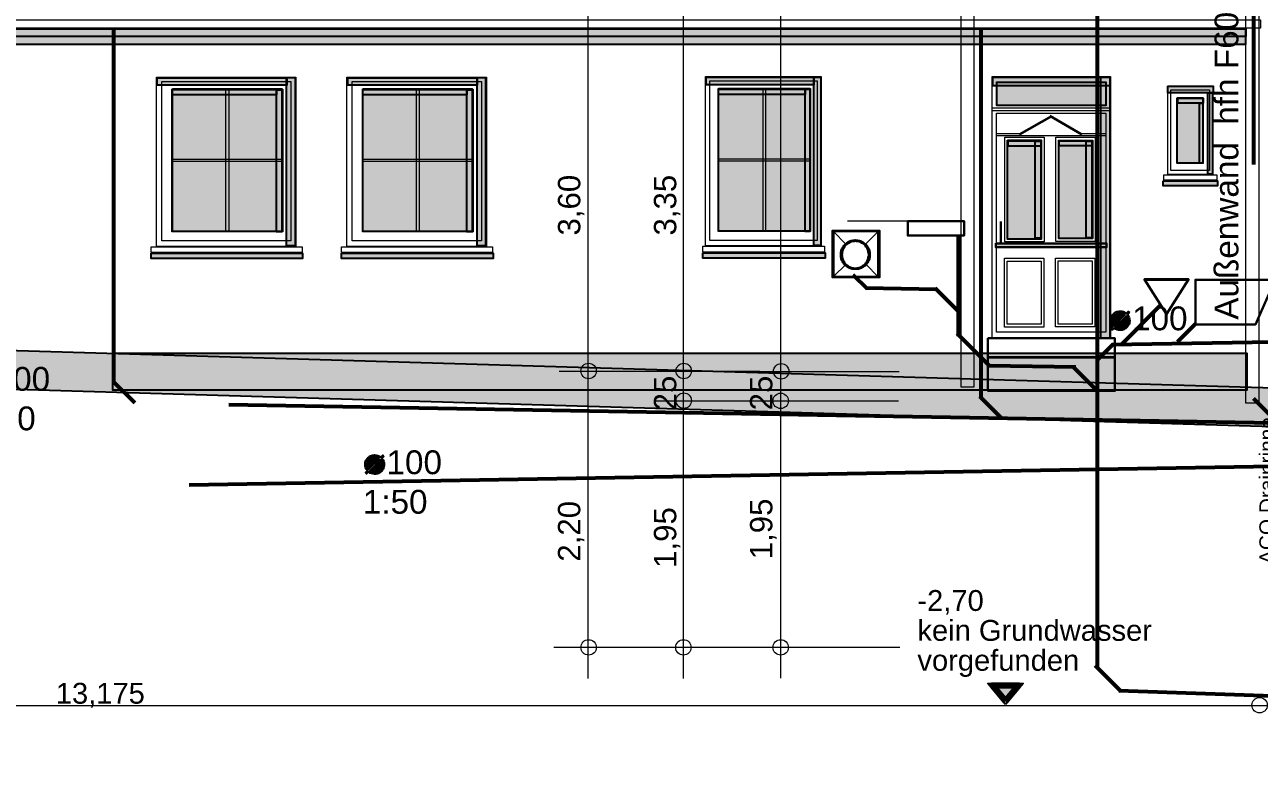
# Model space of a CAD drawing. Header units: millimetres. Extents: x 6 to 41668, y 1529 to 28527.
# Drawn here: x 8289 to 18826, y 5416 to 11714 of the extents above; entities that cross this region are included whole.
import ezdxf

# ---------------------------------------------------------------- set-up
doc = ezdxf.new("R2010")
doc.units = ezdxf.units.MM
doc.header["$LTSCALE"] = 50
doc.linetypes.add('PDF_211-7_211-7_0-0_0-0', pattern=[423.4, 211.7, -211.7, 0, 0])
for name, color, linetype in [('00_Wand_Bestand', 7, 'Continuous'), ('01_Daemmung_neu', 9, 'Continuous'), ('02_Grundstuecksgrenze', 8, 'Continuous'), ('05_Linien_stark', 7, 'Continuous'), ('06_Linien_fein', 3, 'Continuous'), ('07_Bemassung', 6, 'Continuous'), ('08_Schnittlinie', 1, 'Continuous'), ('10_Text', 7, 'Continuous')]:
    doc.layers.add(name, color=color, linetype=linetype)
doc.styles.add('PLAN', font='arial.ttf')

msp = doc.modelspace()

# ---------------------------------------------------------------- hatches: boundary and pattern name
at = {"layer": '00_Wand_Bestand'}
for points in [[(15187, 9563), (15183, 9563), (15183, 9958), (15583, 9958), (15583, 9558), (15183, 9558), (15183, 9563), (15187, 9563), (15187, 9567), (15574, 9567), (15574, 9949), (15192, 9949), (15192, 9563), (15187, 9563), (15187, 9567)], [(15264, 9753), (15253, 9753), (15254, 9762), (15254, 9770), (15256, 9779), (15258, 9787), (15261, 9795), (15264, 9803), (15268, 9811), (15272, 9818), (15276, 9825), (15281, 9832), (15287, 9838), (15293, 9844), (15299, 9849), (15306, 9854), (15313, 9859), (15320, 9863), (15328, 9867), (15335, 9870), (15344, 9873), (15352, 9875), (15361, 9876), (15369, 9877), (15378, 9878), (15387, 9877), (15396, 9876), (15404, 9875), (15413, 9873), (15421, 9870), (15429, 9867), (15436, 9863), (15444, 9859), (15451, 9854), (15457, 9849), (15464, 9844), (15469, 9838), (15475, 9832), (15480, 9825), (15485, 9818), (15489, 9811), (15493, 9803), (15496, 9795), (15498, 9787), (15500, 9779), (15502, 9770), (15503, 9762), (15503, 9753), (15503, 9744), (15502, 9735), (15500, 9726), (15498, 9718), (15496, 9710), (15493, 9702), (15489, 9694), (15485, 9687), (15480, 9680), (15475, 9674), (15469, 9667), (15464, 9661), (15457, 9656), (15451, 9651), (15444, 9646), (15436, 9642), (15429, 9638), (15421, 9635), (15413, 9632), (15404, 9630), (15396, 9629), (15387, 9628), (15378, 9628), (15369, 9628), (15361, 9629), (15352, 9630), (15344, 9632), (15335, 9635), (15328, 9638), (15320, 9642), (15313, 9646), (15306, 9651), (15299, 9656), (15293, 9661), (15287, 9667), (15281, 9674), (15276, 9680), (15272, 9687), (15268, 9694), (15264, 9702), (15261, 9710), (15258, 9718), (15256, 9726), (15254, 9735), (15254, 9744), (15253, 9753), (15264, 9753), (15265, 9744), (15266, 9736), (15267, 9728), (15269, 9720), (15272, 9712), (15275, 9705), (15279, 9697), (15283, 9691), (15287, 9684), (15292, 9678), (15298, 9672), (15303, 9667), (15310, 9662), (15316, 9657), (15323, 9653), (15330, 9649), (15338, 9646), (15345, 9644), (15353, 9641), (15361, 9640), (15370, 9639), (15378, 9639), (15387, 9639), (15395, 9640), (15403, 9641), (15411, 9644), (15419, 9646), (15426, 9649), (15433, 9653), (15440, 9657), (15447, 9662), (15453, 9667), (15459, 9672), (15464, 9678), (15469, 9684), (15474, 9691), (15478, 9697), (15482, 9705), (15485, 9712), (15487, 9720), (15489, 9728), (15491, 9736), (15492, 9744), (15492, 9753), (15492, 9761), (15491, 9769), (15489, 9778), (15487, 9786), (15485, 9793), (15482, 9801), (15478, 9808), (15474, 9815), (15469, 9821), (15464, 9827), (15459, 9833), (15453, 9839), (15447, 9844), (15440, 9848), (15433, 9852), (15426, 9856), (15419, 9859), (15411, 9862), (15403, 9864), (15395, 9865), (15387, 9866), (15378, 9867), (15370, 9866), (15361, 9865), (15353, 9864), (15345, 9862), (15338, 9859), (15330, 9856), (15323, 9852), (15316, 9848), (15310, 9844), (15303, 9839), (15298, 9833), (15292, 9827), (15287, 9821), (15283, 9815), (15279, 9808), (15275, 9801), (15272, 9793), (15269, 9786), (15267, 9778), (15266, 9769), (15265, 9761)], [(17718, 9259), (17701, 9242), (17710, 9228), (17716, 9216), (17719, 9203), (17720, 9188), (17719, 9179), (17718, 9169), (17715, 9160), (17710, 9151), (17705, 9143), (17699, 9135), (17692, 9128), (17686, 9123), (17679, 9119), (17671, 9115), (17664, 9112), (17656, 9110), (17647, 9109), (17638, 9108), (17624, 9109), (17612, 9112), (17600, 9118), (17586, 9127), (17569, 9111), (17559, 9121), (17576, 9137), (17567, 9151), (17561, 9164), (17558, 9176), (17557, 9190), (17557, 9200), (17559, 9208), (17561, 9217), (17565, 9225), (17569, 9233), (17574, 9240), (17581, 9247), (17588, 9254), (17595, 9259), (17603, 9264), (17611, 9267), (17620, 9269), (17629, 9271), (17638, 9271), (17652, 9270), (17665, 9267), (17677, 9261), (17691, 9252), (17707, 9269)], [(17681, 9242), (17668, 9249), (17658, 9254), (17648, 9256), (17638, 9257), (17630, 9257), (17623, 9256), (17616, 9254), (17609, 9251), (17603, 9247), (17596, 9243), (17591, 9237), (17584, 9230), (17580, 9223), (17576, 9215), (17573, 9207), (17571, 9199), (17571, 9190), (17572, 9179), (17574, 9169), (17579, 9159), (17586, 9147)], [(17691, 9232), (17596, 9137), (17604, 9132), (17613, 9128), (17621, 9125), (17630, 9123), (17639, 9122), (17647, 9123), (17656, 9124), (17664, 9127), (17672, 9131), (17679, 9136), (17686, 9142), (17691, 9148), (17696, 9154), (17699, 9160), (17702, 9167), (17704, 9174), (17705, 9181), (17706, 9189), (17705, 9200), (17703, 9210), (17698, 9221)], [(11355, 8032), (11338, 8015), (11348, 8002), (11353, 7989), (11357, 7977), (11358, 7962), (11357, 7952), (11355, 7942), (11352, 7933), (11348, 7925), (11343, 7916), (11336, 7908), (11330, 7902), (11323, 7896), (11316, 7892), (11309, 7888), (11301, 7885), (11293, 7883), (11285, 7882), (11276, 7882), (11262, 7883), (11250, 7886), (11238, 7891), (11224, 7901), (11207, 7884), (11197, 7894), (11214, 7911), (11204, 7925), (11199, 7937), (11196, 7950), (11194, 7964), (11195, 7973), (11196, 7982), (11199, 7990), (11202, 7999), (11207, 8006), (11212, 8014), (11219, 8021), (11226, 8027), (11233, 8033), (11241, 8037), (11249, 8040), (11257, 8043), (11266, 8044), (11275, 8045), (11290, 8044), (11302, 8041), (11315, 8035), (11328, 8026), (11345, 8042)], [(11318, 8015), (11306, 8023), (11296, 8027), (11286, 8030), (11275, 8031), (11268, 8030), (11260, 8029), (11253, 8027), (11247, 8024), (11240, 8020), (11234, 8016), (11228, 8011), (11222, 8004), (11217, 7997), (11213, 7989), (11211, 7981), (11209, 7972), (11208, 7963), (11209, 7952), (11212, 7942), (11216, 7932), (11224, 7920)], [(11329, 8005), (11234, 7910), (11242, 7905), (11250, 7901), (11259, 7898), (11268, 7896), (11276, 7896), (11285, 7896), (11294, 7898), (11302, 7901), (11309, 7904), (11317, 7909), (11324, 7915), (11329, 7921), (11333, 7927), (11337, 7934), (11340, 7940), (11342, 7947), (11343, 7955), (11343, 7962), (11343, 7974), (11340, 7984), (11336, 7994)], [(16660, 5917), (16510, 6097), (16810, 6097)]]:
    msp.add_hatch(color=7, dxfattribs=at).paths.add_polyline_path(points)
at = {"layer": '00_Wand_Bestand', "transparency": 33554572}
msp.add_hatch(color=7, dxfattribs=at).paths.add_polyline_path([(9368, 9765), (10660, 9765), (10660, 9720), (9368, 9720)])
at = {"layer": '01_Daemmung_neu'}
msp.add_hatch(color=7, dxfattribs=at).paths.add_polyline_path([(9043, 8912), (18720, 8912), (18720, 8596), (9043, 8596)])
at = {"layer": '02_Grundstuecksgrenze', "transparency": 33554541}
msp.add_hatch(color=7, dxfattribs=at).paths.add_polyline_path([(5654, 11680), (18710, 11680), (18710, 11614), (5654, 11614)])
at = {"layer": '02_Grundstuecksgrenze'}
for points in [[(5656, 11679), (18707, 11679), (18707, 11545), (5656, 11545)], [(16552, 11267), (17549, 11267), (17549, 11192), (16552, 11192)], [(17472, 11267), (17551, 11267), (17551, 9042), (17472, 9042)], [(18045, 11191), (18432, 11191), (18432, 11132), (18045, 11132)], [(18129, 11088), (18347, 11088), (18347, 11045), (18129, 11045)], [(18386, 11132), (18427, 11132), (18427, 10438), (18386, 10438)], [(18314, 11045), (18345, 11045), (18345, 10533), (18314, 10533)], [(16683, 10723), (16961, 10723), (16961, 10679), (16683, 10679)], [(16913, 10721), (16962, 10721), (16962, 9894), (16913, 9894)], [(17119, 10724), (17397, 10724), (17397, 10680), (17119, 10680)], [(17349, 10722), (17397, 10722), (17397, 9895), (17349, 9895)], [(18006, 10383), (18468, 10383), (18468, 10341), (18006, 10341)], [(16576, 9851), (17521, 9851), (17521, 9814), (16576, 9814)], [(5636, 9013), (19047, 8615), (19037, 8282), (5626, 8680)]]:
    msp.add_hatch(color=7, dxfattribs=at).paths.add_polyline_path(points)
at = {"layer": '02_Grundstuecksgrenze', "transparency": 33554572}
for points in [[(9420, 11261), (10526, 11261), (10526, 11198), (9420, 11198)], [(10525, 11263), (10597, 11263), (10597, 9828), (10525, 9828)], [(11046, 11261), (12152, 11261), (12152, 11198), (11046, 11198)], [(12151, 11263), (12223, 11263), (12223, 9828), (12151, 9828)], [(14105, 11265), (15024, 11265), (15024, 11202), (14105, 11202)], [(15023, 11266), (15083, 11266), (15083, 9832), (15023, 9832)], [(9549, 11160), (10438, 11160), (10438, 11115), (9549, 11115)], [(10438, 11159), (10485, 11159), (10485, 9947), (10438, 9947)], [(11175, 11160), (12064, 11160), (12064, 11115), (11175, 11115)], [(12064, 11159), (12111, 11159), (12111, 9947), (12064, 9947)], [(14210, 11164), (14951, 11164), (14951, 11118), (14210, 11118)], [(14951, 11163), (14990, 11163), (14990, 9951), (14951, 9951)], [(10994, 9765), (12286, 9765), (12286, 9720), (10994, 9720)], [(14076, 9769), (15120, 9769), (15120, 9724), (14076, 9724)]]:
    msp.add_hatch(color=7, dxfattribs=at).paths.add_polyline_path(points)
at = {"layer": '02_Grundstuecksgrenze', "transparency": 33554590}
for points in [[(14211, 11170), (14989, 11170), (14989, 9953), (14211, 9953)], [(16586, 11225), (17515, 11225), (17515, 11026), (16586, 11026)], [(9550, 11166), (10483, 11166), (10483, 9949), (9550, 9949)], [(11176, 11166), (12109, 11166), (12109, 9949), (11176, 9949)], [(18126, 11089), (18345, 11089), (18345, 10532), (18126, 10532)], [(16676, 10728), (16963, 10728), (16963, 9886), (16676, 9886)], [(17116, 10727), (17402, 10727), (17402, 9890), (17116, 9890)]]:
    msp.add_hatch(color=7, dxfattribs=at).paths.add_polyline_path(points)

# ---------------------------------------------------------------- linework, layer by layer
at = {"layer": '00_Wand_Bestand'}
for points in [[(15187, 9563), (15183, 9563), (15183, 9958), (15583, 9958), (15583, 9558), (15183, 9558), (15183, 9563), (15187, 9563), (15187, 9567), (15574, 9567), (15574, 9949), (15192, 9949), (15192, 9563), (15187, 9563), (15187, 9567)], [(15264, 9753), (15253, 9753), (15254, 9762), (15254, 9770), (15256, 9779), (15258, 9787), (15261, 9795), (15264, 9803), (15268, 9811), (15272, 9818), (15276, 9825), (15281, 9832), (15287, 9838), (15293, 9844), (15299, 9849), (15306, 9854), (15313, 9859), (15320, 9863), (15328, 9867), (15335, 9870), (15344, 9873), (15352, 9875), (15361, 9876), (15369, 9877), (15378, 9878), (15387, 9877), (15396, 9876), (15404, 9875), (15413, 9873), (15421, 9870), (15429, 9867), (15436, 9863), (15444, 9859), (15451, 9854), (15457, 9849), (15464, 9844), (15469, 9838), (15475, 9832), (15480, 9825), (15485, 9818), (15489, 9811), (15493, 9803), (15496, 9795), (15498, 9787), (15500, 9779), (15502, 9770), (15503, 9762), (15503, 9753), (15503, 9744), (15502, 9735), (15500, 9726), (15498, 9718), (15496, 9710), (15493, 9702), (15489, 9694), (15485, 9687), (15480, 9680), (15475, 9674), (15469, 9667), (15464, 9661), (15457, 9656), (15451, 9651), (15444, 9646), (15436, 9642), (15429, 9638), (15421, 9635), (15413, 9632), (15404, 9630), (15396, 9629), (15387, 9628), (15378, 9628), (15369, 9628), (15361, 9629), (15352, 9630), (15344, 9632), (15335, 9635), (15328, 9638), (15320, 9642), (15313, 9646), (15306, 9651), (15299, 9656), (15293, 9661), (15287, 9667), (15281, 9674), (15276, 9680), (15272, 9687), (15268, 9694), (15264, 9702), (15261, 9710), (15258, 9718), (15256, 9726), (15254, 9735), (15254, 9744), (15253, 9753), (15264, 9753), (15265, 9744), (15266, 9736), (15267, 9728), (15269, 9720), (15272, 9712), (15275, 9705), (15279, 9697), (15283, 9691), (15287, 9684), (15292, 9678), (15298, 9672), (15303, 9667), (15310, 9662), (15316, 9657), (15323, 9653), (15330, 9649), (15338, 9646), (15345, 9644), (15353, 9641), (15361, 9640), (15370, 9639), (15378, 9639), (15387, 9639), (15395, 9640), (15403, 9641), (15411, 9644), (15419, 9646), (15426, 9649), (15433, 9653), (15440, 9657), (15447, 9662), (15453, 9667), (15459, 9672), (15464, 9678), (15469, 9684), (15474, 9691), (15478, 9697), (15482, 9705), (15485, 9712), (15487, 9720), (15489, 9728), (15491, 9736), (15492, 9744), (15492, 9753), (15492, 9761), (15491, 9769), (15489, 9778), (15487, 9786), (15485, 9793), (15482, 9801), (15478, 9808), (15474, 9815), (15469, 9821), (15464, 9827), (15459, 9833), (15453, 9839), (15447, 9844), (15440, 9848), (15433, 9852), (15426, 9856), (15419, 9859), (15411, 9862), (15403, 9864), (15395, 9865), (15387, 9866), (15378, 9867), (15370, 9866), (15361, 9865), (15353, 9864), (15345, 9862), (15338, 9859), (15330, 9856), (15323, 9852), (15316, 9848), (15310, 9844), (15303, 9839), (15298, 9833), (15292, 9827), (15287, 9821), (15283, 9815), (15279, 9808), (15275, 9801), (15272, 9793), (15269, 9786), (15267, 9778), (15266, 9769), (15265, 9761)], [(9368, 9765), (10660, 9765), (10660, 9720), (9368, 9720)], [(17718, 9259), (17701, 9242), (17710, 9228), (17716, 9216), (17719, 9203), (17720, 9188), (17719, 9179), (17718, 9169), (17715, 9160), (17710, 9151), (17705, 9143), (17699, 9135), (17692, 9128), (17686, 9123), (17679, 9119), (17671, 9115), (17664, 9112), (17656, 9110), (17647, 9109), (17638, 9108), (17624, 9109), (17612, 9112), (17600, 9118), (17586, 9127), (17569, 9111), (17559, 9121), (17576, 9137), (17567, 9151), (17561, 9164), (17558, 9176), (17557, 9190), (17557, 9200), (17559, 9208), (17561, 9217), (17565, 9225), (17569, 9233), (17574, 9240), (17581, 9247), (17588, 9254), (17595, 9259), (17603, 9264), (17611, 9267), (17620, 9269), (17629, 9271), (17638, 9271), (17652, 9270), (17665, 9267), (17677, 9261), (17691, 9252), (17707, 9269)], [(17681, 9242), (17668, 9249), (17658, 9254), (17648, 9256), (17638, 9257), (17630, 9257), (17623, 9256), (17616, 9254), (17609, 9251), (17603, 9247), (17596, 9243), (17591, 9237), (17584, 9230), (17580, 9223), (17576, 9215), (17573, 9207), (17571, 9199), (17571, 9190), (17572, 9179), (17574, 9169), (17579, 9159), (17586, 9147)], [(17691, 9232), (17596, 9137), (17604, 9132), (17613, 9128), (17621, 9125), (17630, 9123), (17639, 9122), (17647, 9123), (17656, 9124), (17664, 9127), (17672, 9131), (17679, 9136), (17686, 9142), (17691, 9148), (17696, 9154), (17699, 9160), (17702, 9167), (17704, 9174), (17705, 9181), (17706, 9189), (17705, 9200), (17703, 9210), (17698, 9221)], [(11355, 8032), (11338, 8015), (11348, 8002), (11353, 7989), (11357, 7977), (11358, 7962), (11357, 7952), (11355, 7942), (11352, 7933), (11348, 7925), (11343, 7916), (11336, 7908), (11330, 7902), (11323, 7896), (11316, 7892), (11309, 7888), (11301, 7885), (11293, 7883), (11285, 7882), (11276, 7882), (11262, 7883), (11250, 7886), (11238, 7891), (11224, 7901), (11207, 7884), (11197, 7894), (11214, 7911), (11204, 7925), (11199, 7937), (11196, 7950), (11194, 7964), (11195, 7973), (11196, 7982), (11199, 7990), (11202, 7999), (11207, 8006), (11212, 8014), (11219, 8021), (11226, 8027), (11233, 8033), (11241, 8037), (11249, 8040), (11257, 8043), (11266, 8044), (11275, 8045), (11290, 8044), (11302, 8041), (11315, 8035), (11328, 8026), (11345, 8042)], [(11318, 8015), (11306, 8023), (11296, 8027), (11286, 8030), (11275, 8031), (11268, 8030), (11260, 8029), (11253, 8027), (11247, 8024), (11240, 8020), (11234, 8016), (11228, 8011), (11222, 8004), (11217, 7997), (11213, 7989), (11211, 7981), (11209, 7972), (11208, 7963), (11209, 7952), (11212, 7942), (11216, 7932), (11224, 7920)], [(11329, 8005), (11234, 7910), (11242, 7905), (11250, 7901), (11259, 7898), (11268, 7896), (11276, 7896), (11285, 7896), (11294, 7898), (11302, 7901), (11309, 7904), (11317, 7909), (11324, 7915), (11329, 7921), (11333, 7927), (11337, 7934), (11340, 7940), (11342, 7947), (11343, 7955), (11343, 7962), (11343, 7974), (11340, 7984), (11336, 7994)], [(16660, 5917), (16510, 6097), (16810, 6097)]]:
    msp.add_lwpolyline(points, close=True, dxfattribs=at)
at = {"layer": '01_Daemmung_neu'}
msp.add_lwpolyline([(9043, 8912), (18720, 8912), (18720, 8596), (9043, 8596)], close=True, dxfattribs=at)
at = {"layer": '02_Grundstuecksgrenze'}
for points in [[(5654, 11680), (18710, 11680), (18710, 11614), (5654, 11614)], [(5656, 11679), (18707, 11679), (18707, 11545), (5656, 11545)], [(9420, 11261), (10526, 11261), (10526, 11198), (9420, 11198)], [(10525, 11263), (10597, 11263), (10597, 9828), (10525, 9828)], [(11046, 11261), (12152, 11261), (12152, 11198), (11046, 11198)], [(12151, 11263), (12223, 11263), (12223, 9828), (12151, 9828)], [(14105, 11265), (15024, 11265), (15024, 11202), (14105, 11202)], [(14211, 11170), (14989, 11170), (14989, 9953), (14211, 9953)], [(15023, 11266), (15083, 11266), (15083, 9832), (15023, 9832)], [(16552, 11267), (17549, 11267), (17549, 11192), (16552, 11192)], [(16586, 11225), (17515, 11225), (17515, 11026), (16586, 11026)], [(17472, 11267), (17551, 11267), (17551, 9042), (17472, 9042)], [(18045, 11191), (18432, 11191), (18432, 11132), (18045, 11132)], [(9549, 11160), (10438, 11160), (10438, 11115), (9549, 11115)], [(9550, 11166), (10483, 11166), (10483, 9949), (9550, 9949)], [(10438, 11159), (10485, 11159), (10485, 9947), (10438, 9947)], [(11175, 11160), (12064, 11160), (12064, 11115), (11175, 11115)], [(11176, 11166), (12109, 11166), (12109, 9949), (11176, 9949)], [(12064, 11159), (12111, 11159), (12111, 9947), (12064, 9947)], [(14210, 11164), (14951, 11164), (14951, 11118), (14210, 11118)], [(14951, 11163), (14990, 11163), (14990, 9951), (14951, 9951)], [(18126, 11089), (18345, 11089), (18345, 10532), (18126, 10532)], [(18129, 11088), (18347, 11088), (18347, 11045), (18129, 11045)], [(18386, 11132), (18427, 11132), (18427, 10438), (18386, 10438)], [(18314, 11045), (18345, 11045), (18345, 10533), (18314, 10533)], [(16676, 10728), (16963, 10728), (16963, 9886), (16676, 9886)], [(16683, 10723), (16961, 10723), (16961, 10679), (16683, 10679)], [(16913, 10721), (16962, 10721), (16962, 9894), (16913, 9894)], [(17116, 10727), (17402, 10727), (17402, 9890), (17116, 9890)], [(17119, 10724), (17397, 10724), (17397, 10680), (17119, 10680)], [(17349, 10722), (17397, 10722), (17397, 9895), (17349, 9895)], [(18006, 10383), (18468, 10383), (18468, 10341), (18006, 10341)], [(16576, 9851), (17521, 9851), (17521, 9814), (16576, 9814)], [(10994, 9765), (12286, 9765), (12286, 9720), (10994, 9720)], [(14076, 9769), (15120, 9769), (15120, 9724), (14076, 9724)], [(5636, 9013), (19047, 8615), (19037, 8282), (5626, 8680)]]:
    msp.add_lwpolyline(points, close=True, dxfattribs=at)
at = {"layer": '05_Linien_stark', "lineweight": 53}
for p, q in [((17443, 12260), (17443, 6231)), ((16257, 9921), (16257, 9057)), ((15481, 9462), (15361, 9582)), ((15465, 9470), (16075, 9460)), ((16262, 9264), (16060, 9466)), ((17644, 8981), (17989, 9327)), ((16522, 8806), (16247, 9081)), ((18128, 9009), (18284, 9165)), ((17446, 8856), (17579, 8989)), ((19459, 9016), (17567, 8983)), ((16518, 8807), (17260, 8795)), ((17444, 8590), (17242, 8792)), ((9228, 8488), (9050, 8667)), ((16620, 8364), (16442, 8543)), ((19003, 8298), (18776, 8525)), ((17646, 6027), (17425, 6249)), ((35371, 5416), (17626, 6035))]:
    msp.add_line(p, q, dxfattribs=at)
at = {"layer": '05_Linien_stark', "lineweight": 35}
for p, q in [((16780, 10777), (17054, 10935)), ((17312, 10778), (17038, 10936))]:
    msp.add_line(p, q, dxfattribs=at)
at = {"layer": '05_Linien_stark', "lineweight": 20}
msp.add_line((16581, 10770), (17514, 10770), dxfattribs=at)
at = {"layer": '05_Linien_stark', "lineweight": 18}
for p, q in [((16583, 10787), (16780, 10787)), ((17306, 10787), (17514, 10787)), ((15194, 9947), (15294, 9846)), ((15458, 9836), (15574, 9951)), ((15196, 9569), (15297, 9669)), ((15471, 9668), (15571, 9568))]:
    msp.add_line(p, q, dxfattribs=at)
at = {"layer": '05_Linien_stark', "lineweight": 15}
for p, q in [((16308, 10039), (15310, 10039)), ((13664, 8506), (14563, 8506)), ((13664, 8506), (14563, 8506)), ((14493, 8506), (15747, 8506))]:
    msp.add_line(p, q, dxfattribs=at)
at = {"layer": '05_Linien_stark', "lineweight": 30}
msp.add_line((16619, 10035), (16619, 9856), dxfattribs=at)
at = {"layer": '05_Linien_stark', "lineweight": 20}
for points in [[(16281, 12292), (16390, 12292), (16390, 8622), (16281, 8622)], [(18712, 12293), (18821, 12293), (18821, 8486), (18712, 8486)], [(5545, 11756), (18835, 11756), (18835, 11683), (5545, 11683)], [(9414, 11267), (10604, 11267), (10604, 9823), (9414, 9823)], [(9459, 11230), (10561, 11230), (10561, 9870), (9459, 9870)], [(11040, 11267), (12230, 11267), (12230, 9823), (11040, 9823)], [(11085, 11230), (12187, 11230), (12187, 9870), (11085, 9870)], [(14099, 11271), (15088, 11271), (15088, 9827), (14099, 9827)], [(14136, 11234), (15053, 11234), (15053, 9874), (14136, 9874)], [(14208, 11169), (14995, 11169), (14995, 9950), (14208, 9950)], [(14592, 11169), (14611, 11169), (14611, 9950), (14592, 9950)], [(16546, 11271), (17555, 11271), (17555, 9036), (16546, 9036)], [(16583, 11226), (17515, 11226), (17515, 11026), (16583, 11026)], [(18045, 11192), (18430, 11192), (18430, 10435), (18045, 10435)], [(9545, 11165), (10492, 11165), (10492, 9947), (9545, 9947)], [(10006, 11165), (10031, 11165), (10031, 9947), (10006, 9947)], [(11171, 11165), (12118, 11165), (12118, 9947), (11171, 9947)], [(11632, 11165), (11657, 11165), (11657, 9947), (11632, 9947)], [(18072, 11157), (18400, 11157), (18400, 10470), (18072, 10470)], [(18126, 11090), (18347, 11090), (18347, 10530), (18126, 10530)], [(16546, 11005), (17555, 11005), (17555, 10979), (16546, 10979)], [(16582, 10958), (17516, 10958), (17516, 9092), (16582, 9092)], [(16655, 10754), (16990, 10754), (16990, 9863), (16655, 9863)], [(17090, 10755), (17425, 10755), (17425, 9864), (17090, 9864)], [(16677, 10728), (16967, 10728), (16967, 9889), (16677, 9889)], [(17113, 10729), (17402, 10729), (17402, 9890), (17113, 9890)], [(9545, 10566), (10492, 10566), (10492, 10546), (9545, 10546)], [(11171, 10566), (12118, 10566), (12118, 10546), (11171, 10546)], [(14208, 10570), (14995, 10570), (14995, 10550), (14208, 10550)], [(18012, 10433), (18464, 10433), (18464, 10387), (18012, 10387)], [(9368, 9821), (10657, 9821), (10657, 9770), (9368, 9770)], [(10994, 9821), (12283, 9821), (12283, 9770), (10994, 9770)], [(14076, 9825), (15116, 9825), (15116, 9774), (14076, 9774)], [(16582, 9845), (17515, 9845), (17515, 9819), (16582, 9819)], [(16652, 9722), (16988, 9722), (16988, 9136), (16652, 9136)], [(16675, 9698), (16965, 9698), (16965, 9159), (16675, 9159)], [(17087, 9723), (17423, 9723), (17423, 9137), (17087, 9137)], [(17110, 9700), (17399, 9700), (17399, 9161), (17110, 9161)]]:
    msp.add_lwpolyline(points, close=True, dxfattribs=at)
at = {"layer": '05_Linien_stark', "lineweight": 30}
for points in [[(15825, 10039), (16306, 10039), (16306, 9915), (15825, 9915)], [(18962, 9539), (18281, 9539), (18281, 9158), (18794, 9158)], [(16508, 9042), (17592, 9042), (17592, 8878), (16508, 8878)], [(16509, 8877), (17593, 8877), (17593, 8591), (16509, 8591)]]:
    msp.add_lwpolyline(points, close=True, dxfattribs=at)
at = {"layer": '05_Linien_stark', "lineweight": 40}
msp.add_lwpolyline([(18034, 9246), (18221, 9540), (17846, 9540)], close=True, dxfattribs=at)
at = {"layer": '05_Linien_stark', "lineweight": 106}
msp.add_lwpolyline([(16660, 5945), (16548, 6080), (16772, 6080)], close=True, dxfattribs=at)
at = {"layer": '06_Linien_fein', "lineweight": 5}
msp.add_line((9045, 8762), (9045, 11680), dxfattribs=at)
at = {"layer": '07_Bemassung', "lineweight": 15}
for p, q in [((13912, 6140), (13912, 24239)), ((14741, 6141), (14741, 24259)), ((13099, 6138), (13099, 24223)), ((12852, 8759), (13751, 8759)), ((12852, 8759), (13751, 8759)), ((13664, 8759), (14564, 8759)), ((14496, 8758), (15751, 8758)), ((12804, 6407), (15758, 6407)), ((5222, 5909), (19492, 5909))]:
    msp.add_line(p, q, dxfattribs=at)
at = {"layer": '07_Bemassung', "lineweight": 18}
for centre in [(13102, 8761), (13914, 8761), (14745, 8758), (13914, 8508), (14741, 8506), (13102, 6404), (13911, 6404), (14741, 6404), (18828, 5911)]:
    msp.add_circle(centre, 65.8, dxfattribs=at)
at = {"layer": '08_Schnittlinie', "linetype": 'PDF_211-7_211-7_0-0_0-0', "lineweight": 53}
for p, q in [((18776, 21107), (18776, 8506)), ((9048, 11687), (9048, 8661)), ((16449, 11687), (16449, 8527)), ((20616, 8287), (2222, 8608)), ((20276, 7971), (4707, 7699))]:
    msp.add_line(p, q, dxfattribs=at)

# ---------------------------------------------------------------- texts
at = {"layer": '07_Bemassung', "style": 'PLAN'}
for s, p in [('3,60', (13031, 9916)), ('3,35', (13850, 9916)), ('25', (13850, 8425)), ('25', (14670, 8425)), ('2,20', (13031, 7135)), ('1,95', (13850, 7082)), ('1,95', (14670, 7155))]:
    msp.add_text(s, height=190.5, rotation=90, dxfattribs=at).set_placement(p)
for s, height, p in [('100', 203.2, (8033, 8592)), ('13,175', 177.8, (8555, 5924))]:
    msp.add_text(s, height=height, dxfattribs=at).set_placement(p)
at = {"layer": '10_Text', "style": 'PLAN'}
for s, height, p in [('hfh F60', 203.2, (18647, 10861)), ('Außenwand', 203.2, (18647, 9198)), ('ACO Drainrinne', 127, (18953, 7115))]:
    msp.add_text(s, height=height, rotation=90, dxfattribs=at).set_placement(p)
for s, height, p in [('100', 203.2, (17740, 9108)), ('1:50', 203.2, (7831, 8255)), ('100', 203.2, (11377, 7881)), ('1:50', 203.2, (11175, 7544)), ('-2,70', 177.8, (15908, 6715)), ('kein Grundwasser', 177.8, (15908, 6460)), ('vorgefunden', 177.8, (15908, 6205))]:
    msp.add_text(s, height=height, dxfattribs=at).set_placement(p)

doc.saveas('drawing.dxf')
